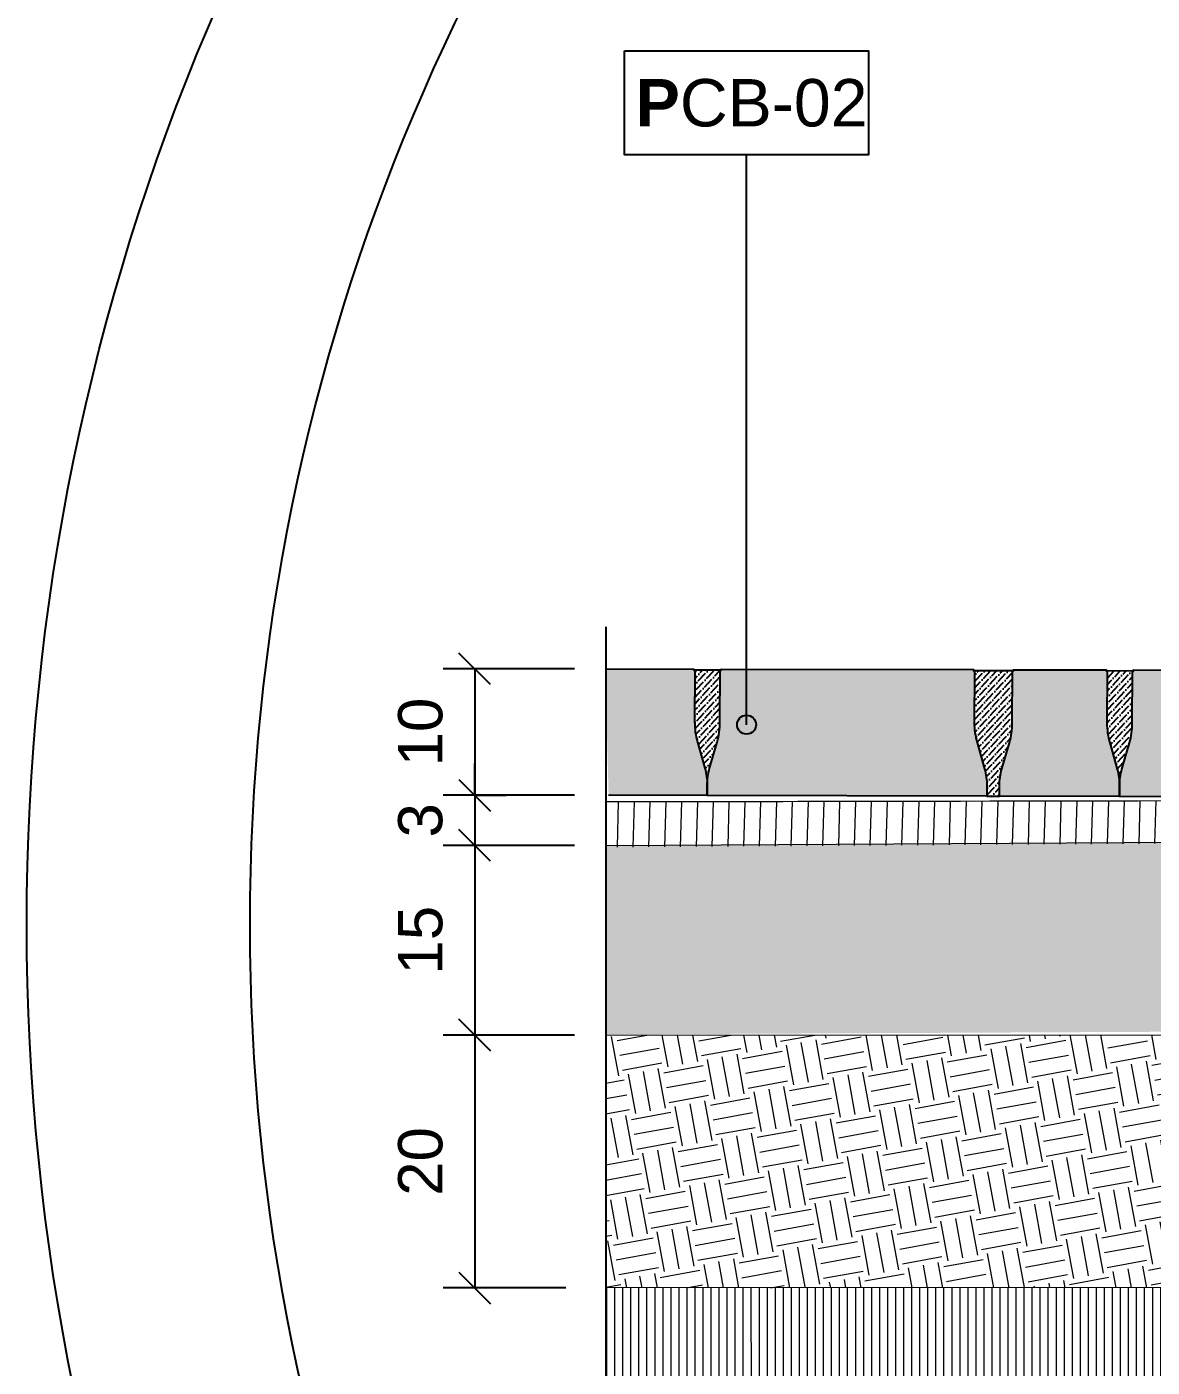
# Model space of a CAD drawing. Header units: metres. Extents: x -325 to 301, y -147 to 149.
# Drawn here: x 66.313 to 67.203, y 74.22 to 75.28 of the extents above; entities that cross this region are included whole.
import ezdxf

# ---------------------------------------------------------------- set-up
doc = ezdxf.new("R2010")
doc.units = ezdxf.units.M
doc.layers.get('Defpoints').update_dxf_attribs({"lineweight": 13})
doc.layers.add('-aux', color=50, linetype='Continuous', plot=False)
doc.layers.add('-AUX-QAD', color=5, linetype='Continuous', plot=False)
doc.layers.add('0-TX-1_25', color=7, linetype='Continuous', true_color=0x3f4f7f)
doc.layers.add('EIT_3 TR sorra', color=7, linetype='Continuous', true_color=0xd8ceb0)
for name, color, linetype, lineweight, true_color in [('03-TR-Paviment_05_Open Joint Precast Pavements', 7, 'Continuous', 5, 0xb3b3b3), ('3-TR sorra granitica', 7, 'Continuous', 0, 0xf2dac9), ('3-TR tot_u', 7, 'Continuous', 5, 0x787878)]:
    doc.layers.add(name, color=color, linetype=linetype, lineweight=lineweight, true_color=true_color)
for name, color, linetype, lineweight in [('1-CM', 7, 'Continuous', 0), ('3-TR Seleccionat', 44, 'Continuous', 0), ('3-TR Tot-u', 37, 'Continuous', 0)]:
    doc.layers.add(name, color=color, linetype=linetype, lineweight=lineweight)
for name, color, linetype in [('1-L- kodolé', 7, 'Continuous'), ('1-SECCIÓ', 1, 'Continuous'), ('A-KEYPLAN_HATCH', 7, 'Continuous'), ('A_TEXT_2', 7, 'Continuous')]:
    doc.layers.add(name, color=color, linetype=linetype)
doc.styles.get("Standard").update_dxf_attribs({"font": 'arial.ttf'})
doc.dimstyles.new('ISO-25', dxfattribs={"dimtxt": 0.1, "dimasz": 0.1, "dimexe": 0.1, "dimexo": 0.1, "dimgap": 0.1, "dimtad": 1, "dimdec": 0, "dimlfac": 100, "dimzin": 9, "dimtxsty": 'Standard', "dimblk": 'OBLIQUE', "dimcen": 0.1, "dimadec": 0, "dimazin": 0, "dimtfac": 1, "dimtdec": 0, "dimtmove": 0, "dimatfit": 3, "dimldrblk": 'OBLIQUE', "dimfxl": 1, "dimarcsym": 0})
pattern_1 = [(47.08631675725205, (44.44305555482329, -26.31216009327197), (0.001567263753126339, 0.00669846715915207), [0.008532812500000079, -0.001706562500000016, 0, -0.001706562500000016])]

# ---------------------------------------------------------------- blocks, each defined once
blk = doc.blocks.new('_Oblique')
at = {"color": 0, "lineweight": -2}
blk.add_line((-0.499999999995058, -0.4999999998130015), (0.500000000028669, 0.500000000163238), dxfattribs=at)
blk = doc.blocks.new('*D651')
at = {"layer": '0-TX-1_25', "color": 0, "lineweight": -2, "transparency": 16777216}
for p, q in [((66.7460377757634, 74.77233184688133), (66.64221409730239, 74.77233184688133)), ((66.66721409730239, 74.77233184688133), (66.66721409730239, 74.67233158572411)), ((66.74604930668899, 74.67233158572411), (66.64221409730239, 74.67233158572411))]:
    blk.add_line(p, q, dxfattribs=at)
at = {"layer": 'Defpoints', "color": 0, "transparency": 16777216}
for p in [(66.7710377757634, 74.77233184688133), (66.66721409730239, 74.67233158572411), (66.771049306689, 74.67233158572411)]:
    blk.add_point(p, dxfattribs=at)
at = {"layer": '0-TX-1_25', "color": 0, "lineweight": -2, "transparency": 16777216, "xscale": 0.025, "yscale": 0.025, "zscale": 0.025}
for p, rotation in [((66.66721409730239, 74.77233184688133), 90), ((66.66721409730239, 74.67233158572411), 270)]:
    blk.add_blockref('_Oblique', p, dxfattribs=dict(at, rotation=rotation))
at = {"layer": '0-TX-1_25', "color": 0, "transparency": 16777216, "insert": (66.62434404273213, 74.72233171630269), "char_height": 0.035, "attachment_point": 5, "rotation": 90}
blk.add_mtext('10', dxfattribs=at)
blk = doc.blocks.new('*D652')
at = {"layer": '0-TX-1_25', "color": 0, "lineweight": -2, "transparency": 16777216}
for p, q in [((66.7460377757634, 74.63269662998317), (66.64221409730659, 74.63269662998317)), ((66.6672140973066, 74.63269662998317), (66.6672140973066, 74.48269662998317)), ((66.7460377757634, 74.48269662998317), (66.64221409730659, 74.48269662998317))]:
    blk.add_line(p, q, dxfattribs=at)
at = {"layer": 'Defpoints', "color": 0, "transparency": 16777216}
for p in [(66.7710377757634, 74.63269662998317), (66.6672140973066, 74.48269662998317), (66.7710377757634, 74.48269662998317)]:
    blk.add_point(p, dxfattribs=at)
at = {"layer": '0-TX-1_25', "color": 0, "lineweight": -2, "transparency": 16777216, "xscale": 0.025, "yscale": 0.025, "zscale": 0.025}
for p, rotation in [((66.6672140973066, 74.63269662998317), 90), ((66.6672140973066, 74.48269662998317), 270)]:
    blk.add_blockref('_Oblique', p, dxfattribs=dict(at, rotation=rotation))
at = {"layer": '0-TX-1_25', "color": 0, "transparency": 16777216, "insert": (66.62434404273634, 74.55769662998314), "char_height": 0.035, "attachment_point": 5, "rotation": 90}
blk.add_mtext('15', dxfattribs=at)
blk = doc.blocks.new('hatch keyplan 2')
at = {"layer": 'A-KEYPLAN_HATCH'}
blk.add_lwpolyline([(0, 0.005476596624248486), (0.012874798693294, 0.005476596623793739), (0.012874798693294, -2.273736754432321e-13), (0, 0)], close=True, dxfattribs=at)
blk = doc.blocks.new('hatch keyplan')
at = {"layer": 'A-KEYPLAN_HATCH'}
blk.add_blockref('hatch keyplan 2', (1.430579833341536, 0.8521467901477053), dxfattribs=at)
blk = doc.blocks.new('PCB03')
at = {"layer": 'A-KEYPLAN_HATCH'}
blk.add_blockref('hatch keyplan', (-1.42957983326266, -0.8521467901535917), dxfattribs=at)
at = {"layer": 'A_TEXT_2', "insert": (0.0002022692309803231, 0.0039881901570753), "char_height": 0.0025, "attachment_point": 1}
blk.add_mtext_dynamic_manual_height_columns('\\pi0.00139;{\\fArial|b1|i0|c0|p34;P}CB-02', width=0.01456192034901793, gutter_width=0.015, heights=[0], dxfattribs=at)
blk = doc.blocks.new('POINT')
at = {"layer": '0-TX-1_25'}
h = blk.add_hatch(dxfattribs=at)
h.set_pattern_fill('ANGLE', color=256)
h.set_pattern_definition([(0, (-83.74681484067048, -12.72584030761209), (0, 6.985), [5.08, -1.905]), (90, (-83.74681484067048, -12.72584030761209), (-6.985, 4.277078946022131e-16), [5.08, -1.905])])
edge = h.paths.add_edge_path()
edge.add_arc((0, 0), 0.0075, 0, 360)
h = blk.add_hatch(color=256, dxfattribs=at)
h.dxf.hatch_style = 1
edge = h.paths.add_edge_path()
edge.add_arc((0, 0), 0.0075, 0, 360)
blk.add_circle((0, 0), 0.0075, dxfattribs=at)
blk = doc.blocks.new('*D647')
at = {"layer": '0-TX-1_25', "color": 0, "lineweight": -2, "transparency": 16777216}
for p, q in [((66.74101472166406, 74.48269635696722), (66.6422143703264, 74.48269635696722)), ((66.6672143703264, 74.48269635696722), (66.6672143703264, 74.28269662998316)), ((66.73933620904553, 74.28269662998316), (66.6422143703264, 74.28269662998316))]:
    blk.add_line(p, q, dxfattribs=at)
at = {"layer": 'Defpoints', "color": 0, "transparency": 16777216}
for p in [(66.76601472166406, 74.48269635696722), (66.6672143703264, 74.28269662998316), (66.76433620904554, 74.28269662998316)]:
    blk.add_point(p, dxfattribs=at)
at = {"layer": '0-TX-1_25', "color": 0, "lineweight": -2, "transparency": 16777216, "xscale": 0.025, "yscale": 0.025, "zscale": 0.025}
for p, rotation in [((66.6672143703264, 74.48269635696722), 90), ((66.6672143703264, 74.28269662998316), 270)]:
    blk.add_blockref('_Oblique', p, dxfattribs=dict(at, rotation=rotation))
at = {"layer": '0-TX-1_25', "color": 0, "transparency": 16777216, "insert": (66.62434431575615, 74.38269649347517), "char_height": 0.035, "attachment_point": 5, "rotation": 90}
blk.add_mtext('20', dxfattribs=at)
blk = doc.blocks.new('*D2675')
at = {"layer": '0-TX-1_25', "color": 0, "lineweight": -2, "transparency": 16777216}
for p, q in [((66.66721409730629, 74.6723315857281), (66.66721409730629, 74.69733158572811)), ((66.66721409730629, 74.6723315857281), (66.69221409730629, 74.6723315857281)), ((66.66721409730629, 74.6723315857281), (66.66721409730629, 74.63269662997925)), ((66.66721409730623, 74.63269662997925), (66.64221409730622, 74.63269662997925)), ((66.66721409730629, 74.63269662997925), (66.66721409730629, 74.60769662997924))]:
    blk.add_line(p, q, dxfattribs=at)
at = {"layer": 'Defpoints', "color": 0, "transparency": 16777216}
for p in [(66.66721409730208, 74.6723315857281), (66.66721409730626, 74.63269662997925), (66.66721409730629, 74.63269662997925)]:
    blk.add_point(p, dxfattribs=at)
at = {"layer": '0-TX-1_25', "color": 0, "lineweight": -2, "transparency": 16777216, "xscale": 0.025, "yscale": 0.025, "zscale": 0.025}
for p, rotation in [((66.66721409730629, 74.6723315857281), 270), ((66.66721409730629, 74.63269662997925), 90)]:
    blk.add_blockref('_Oblique', p, dxfattribs=dict(at, rotation=rotation))
at = {"layer": '0-TX-1_25', "color": 0, "transparency": 16777216, "insert": (66.62433210549183, 74.65251410785365), "char_height": 0.035, "attachment_point": 5, "rotation": 90}
blk.add_mtext('3', dxfattribs=at)

msp = doc.modelspace()

# ---------------------------------------------------------------- hatches: boundary and pattern name
at = {"layer": '03-TR-Paviment_05_Open Joint Precast Pavements'}
h = msp.add_hatch(color=256, dxfattribs=at)
h.dxf.hatch_style = 1
edge = h.paths.add_edge_path(flags=17)
edge.add_line((66.77101794998005, 74.77233188994421), (66.77310140001163, 74.6739401758064))
edge = h.paths.add_edge_path()
edge.add_line((66.77097937823918, 74.75457390401566), (66.77314385268564, 74.6723270361953))
edge.add_line((66.77314385268562, 74.6723270361953), (66.85110125920654, 74.67215770620011))
edge.add_line((66.85110125920654, 74.67215770620012), (66.85111906057452, 74.68035346568834))
edge.add_arc((66.80270162381515, 74.68045863447576), 0.04841755097917932, 359.8755465265588, 375.8745656529169)
edge.add_line((66.84927266636701, 74.69370239672274), (66.8433710882422, 74.71445500409914))
edge.add_arc((66.89833634156732, 74.7300858932362), 0.05714458651797866, 179.8755476912483, 195.8745668176132, ccw=False)
edge.add_line((66.84119188985422, 74.73021001704066), (66.84128121883955, 74.77133519708124))
edge.add_line((66.84128121883955, 74.77133519708124), (66.84048401417508, 74.77133692448146))
edge.add_line((66.84048401417508, 74.77133692448147), (66.84048584850713, 74.77218100109245))
edge.add_line((66.84048584850713, 74.77218100109243), (66.77101794998005, 74.77233188994421))
edge.add_line((66.77101794998005, 74.77233188994421), (66.77097937823918, 74.75457390401566))
h = msp.add_hatch(color=256, dxfattribs=at)
h.dxf.hatch_style = 1
edge = h.paths.add_edge_path()
edge.add_line((66.85110126015708, 74.67215771504564), (66.85111906059375, 74.68035347453586))
edge.add_arc((66.8995365044506, 74.68024830797106), 0.04841755807181373, 163.8765300485958, 179.8755491749814, ccw=False)
edge.add_line((66.85302342789515, 74.69369426048418), (66.859015102952, 74.71442103012349))
edge.add_arc((66.80411826601802, 74.73029054905214), 0.05714459148845674, 343.8765324033055, 359.8755515295911)
edge.add_line((66.86126272270991, 74.7301664290651), (66.86135204982655, 74.7712916063158))
edge.add_line((66.86135204982655, 74.7712916063158), (66.86214925355159, 74.77128987519231))
edge.add_line((66.86214925355159, 74.77128987519231), (66.8621510869493, 74.77213395040832))
edge.add_line((66.8621510869493, 74.77213395040832), (67.06172206547997, 74.77170046702619))
edge.add_line((67.06172206547997, 74.77170046702619), (67.06172023161459, 74.77085639087987))
edge.add_line((67.06172023161459, 74.77085639087987), (67.06251743488005, 74.77085466255137))
edge.add_line((67.06251743488005, 74.77085466255137), (67.06242810869068, 74.72972948343605))
edge.add_arc((67.11957256348025, 74.72960535750249), 0.05714458959905164, 179.8755455632256, 195.8745646895061)
edge.add_line((67.06460730661098, 74.71397446956419), (67.07050888473681, 74.69322186265344))
edge.add_arc((67.02393784218509, 74.67997810040652), 0.04841755097903236, -0.12445347348398172, 15.874565652903414, ccw=False)
edge.add_line((67.07235527894431, 74.67987293161904), (67.07233747757735, 74.6716771725965))
edge.add_line((67.07233747757735, 74.6716771725965), (66.85110126015708, 74.67215771504564))
h = msp.add_hatch(color=256, dxfattribs=at)
h.dxf.hatch_style = 1
edge = h.paths.add_edge_path()
edge.add_line((67.08233745331987, 74.67165546164229), (67.08235525515452, 74.67985122159514))
edge.add_arc((67.13077270278441, 74.67974605217425), 0.04841756185104731, 163.8765266785017, 179.8755458048906, ccw=False)
edge.add_line((67.08425962338927, 74.69319200847276), (67.09025129751379, 74.71391877764842))
edge.add_arc((67.03535446389225, 74.72978829610429), 0.05714458817501815, 343.8765319363671, 359.8755510626477)
edge.add_line((67.0924989172697, 74.72966417565873), (67.09258824485401, 74.77078935383972))
edge.add_line((67.09258824485401, 74.77078935383972), (67.09338544811543, 74.77078762364857))
edge.add_line((67.09338544811543, 74.77078762364857), (67.09338728104241, 74.77163169653731))
edge.add_line((67.09338728104241, 74.77163169653731), (67.16668490257987, 74.77147248880918))
edge.add_line((67.16668490257987, 74.77147248880918), (67.16668306918221, 74.77062841359317))
edge.add_line((67.16668306918221, 74.77062841359317), (67.1674802729123, 74.77062668479802))
edge.add_line((67.1674802729123, 74.77062668479802), (67.1673909462583, 74.72950150614936))
edge.add_arc((67.22453540459676, 74.72937738139919), 0.05714459314537799, 179.8755467574633, 195.874565883746)
edge.add_line((67.16957014464222, 74.71374649134519), (67.17547172230341, 74.6929938849011))
edge.add_arc((67.12890067477984, 74.67975012196644), 0.04841755594938977, -0.12445430001321256, 15.874564826372989, ccw=False)
edge.add_line((67.17731811650789, 74.67964495246972), (67.1773003146773, 74.6714491943795))
edge.add_line((67.1773003146773, 74.6714491943795), (67.08233745331987, 74.67165546164229))
h = msp.add_hatch(color=256, dxfattribs=at)
h.dxf.hatch_style = 1
edge = h.paths.add_edge_path()
edge.add_line((67.17730031469448, 74.67144920229572), (67.17731811699379, 74.6796449617819))
edge.add_arc((67.22573556204948, 74.67953979876093), 0.04841755926295548, 163.8765342453197, 179.8755533717095, ccw=False)
edge.add_line((67.17922248336488, 74.69298574819791), (67.18521415795607, 74.71371251783822))
edge.add_arc((67.13031732125845, 74.72958203842315), 0.05714459172135983, 343.8765307421583, 359.8755498684399)
edge.add_line((67.18746177817964, 74.72945791677883), (67.18755110576194, 74.7705830940285))
edge.add_line((67.18755110576194, 74.7705830940285), (67.18834830902132, 74.77058136290604))
edge.add_line((67.18834830902132, 74.77058136290604), (67.188350142416, 74.77142543672507))
edge.add_line((67.188350142416, 74.77142543672507), (67.33417566968888, 74.77110869361775))
edge.add_line((67.33417566968888, 74.77110869361775), (67.33417383535685, 74.77026461700677))
edge.add_line((67.33417383535685, 74.77026461700677), (67.33497103909099, 74.77026289007425))
edge.add_line((67.33497103909099, 74.77026289007425), (67.33488171150161, 74.72913770956497))
edge.add_arc((67.39202616534406, 74.72901358883672), 0.05714458864063664, 179.8755507802308, 195.8745699065123)
edge.add_line((67.33706091081991, 74.71338269615578), (67.3429624880134, 74.69263008878137))
edge.add_arc((67.29639144426284, 74.67938632299062), 0.0484175531015024, -0.12444982783301839, 15.874569298557617, ccw=False)
edge.add_line((67.34480888315122, 74.67928115727928), (67.3447910817873, 74.67108539965372))
edge.add_line((67.3447910817873, 74.67108539965372), (67.17730031469448, 74.67144920229572))
at = {"layer": '3-TR Seleccionat'}
h = msp.add_hatch(dxfattribs=at)
h.set_pattern_fill('ANSI31', color=256, scale=0.002, angle=225, style=0)
h.set_pattern_definition([(270, (441144.3122524929, -650762.1963149854), (-0.00635, -1.734723475976807e-18), [])])
h.paths.add_polyline_path([(66.77126353608502, 73.80089109693135), (69.65128148649208, 73.80089109693135), (69.64729709449479, 74.51591160538051), (67.98381335999352, 74.48276254746567), (67.9309457153988, 74.28287826444087), (66.77104389136232, 74.28269663085862)])
at = {"layer": '3-TR sorra granitica'}
h = msp.add_hatch(dxfattribs=at)
h.set_pattern_fill('LINE', color=256, scale=0.09999999999999998, angle=52.72158337429795, style=0)
h.set_pattern_definition([(88.36805561304612, (96.4505889347569, 282.1001281411966), (-0.01249492990494964, 0.0003559868963814099), [])])
h.paths.add_polyline_path([(66.77103777576338, 74.66702289216971), (66.77103777576338, 74.63121404751988), (68.02524432396473, 74.6395936531195), (68.03382628930952, 74.66962397983391)])
at = {"layer": '3-TR Tot-u'}
h = msp.add_hatch(dxfattribs=at)
h.set_pattern_fill('EARTH', color=256, scale=0.005, angle=-79.67847873881027)
h.set_pattern_definition([(280.3215212611898, (-0.9619544787788437, 20.64328232323838), (0.03692491896528266, -0.02554751180462218), [0.03175, -0.03175]), (280.3215212611898, (-0.9502408980094881, 20.64541558708101), (0.03692491896528266, -0.02554751180462218), [0.03175, -0.03175]), (280.3215212611898, (-0.9385273172401334, 20.64754885092363), (0.03692491896528266, -0.02554751180462218), [0.03175, -0.03175]), (10.32152126118974, (-0.9339117023694623, 20.64435541194806), (0.02554751180462218, 0.03692491896528266), [0.03175, -0.03175]), (10.32152126118974, (-0.9317784385268464, 20.6326418311787), (0.02554751180462218, 0.03692491896528266), [0.03175, -0.03175]), (10.32152126118974, (-0.9296451746842163, 20.62092825040934), (0.02554751180462218, 0.03692491896528266), [0.03175, -0.03175])])
h.paths.add_polyline_path([(67.93096080804447, 74.28269663006165), (67.98381599217826, 74.48276254760893), (66.77103777576338, 74.48269662998314), (66.77104389136232, 74.28269663085862)])
at = {"layer": '3-TR tot_u'}
h = msp.add_hatch(dxfattribs=at)
h.set_pattern_fill('AR-CONC', color=256, scale=0.0002499999999999997, angle=92.9928143935928)
h.set_pattern_definition([(142.9928143935928, (269989.1826218755, -738418.9991489024), (0.00160133854976033, 0.04569209416202706), [0.004762499999999995, -0.05238749999999995]), (87.99281439359284, (269989.1826218755, -738418.9991489024), (-0.04723904418761809, -0.01129264178091974), [0.003809999999999996, -0.04191014604249996]), (193.4442590935928, (269989.1827553202, -738418.9953412401), (-0.04563770368725484, 0.03439945236275431), [0.004047502199999992, -0.04452256114999992]), (139.1770143935928, (269989.1699391972, -738418.9998119784), (0.00695793884922797, 0.0682260934048176), [0.007143749999999992, -0.07858124999999991]), (189.6283720035927, (269989.1705190189, -738418.994126476), (-0.06487092434638955, 0.05604051034146583), [0.006071255784999993, -0.06678390203999993]), (84.17696556359282, (269989.1699391972, -738418.9998119784), (-0.06487092434352237, 0.05604051034498883), [0.005714991767499994, -0.06286493297999993]), (113.9928143935928, (269989.1727783288, -738418.9933048702), (0.02355245547627941, 0.03918673552424966), [0.004762499999999994, -0.05238749999999994]), (58.99281439359278, (269989.1727783288, -738418.9933048702), (-0.04679086962607495, 0.01302528763197387), [0.003809999999999996, -0.04190999999999995]), (164.4442593935928, (269989.1747410334, -738418.9900393089), (-0.02323841438272714, 0.05221202305941412), [0.004047502199999996, -0.04452248439999995]), (130.4928143935928, (269989.1826218755, -738418.9991489024), (-0.02115024290892982, -0.0003325720948346777), [0, -0.04140199999999996, 0, -0.04254499999999996, 0, -0.04206874999999995]), (100.4928143935928, (269989.1826218755, -738418.9991489024), (-0.02588315998721204, 0.01537450676871891), [0, -0.02425699999999997, 0, -0.04044949999999996, 0, -0.01603374999999999]), (60.4928143935928, (269989.1833612054, -738419.0132900887), (-0.0003395878614522781, 0.03392619092123889), [0, -0.01587499999999998, 0, -0.04952999999999995, 0, -0.06572249999999992]), (50.49281439359279, (269989.1836927434, -738419.019631428), (-0.008281435526141462, 0.03664990282591291), [0, -0.02063749999999996, 0, -0.03289299999999993, 0, -0.04667249999999992])])
h.paths.add_polyline_path([(67.98545202820705, 74.48895522396806), (68.02529729602965, 74.63977638176904), (66.77103777576338, 74.63269662998314), (66.77103777576338, 74.48316847024239)])
at = {"layer": 'EIT_3 TR sorra'}
h = msp.add_hatch(dxfattribs=at)
h.set_pattern_fill('ANSI36', color=256, scale=0.00107500000000001, angle=2.086316757252052, style=0, double=1)
h.set_pattern_definition(pattern_1)
edge = h.paths.add_edge_path()
edge.add_line((66.8511012498096, 74.67215423750143), (66.85111905164122, 74.6803499960573))
edge.add_arc((66.8995364919551, 74.6802448306911), 0.04841755452625363, 163.8765314581458, 179.8755505842565, ccw=False)
edge.add_line((66.85302341847498, 74.6936907810753), (66.85901509167725, 74.71441755444393))
edge.add_arc((66.80411825663563, 74.73028707479247), 0.0571445900648473, 343.8765305087414, 359.8755496349615)
edge.add_line((66.86126271189981, 74.73016295291889), (66.86135202254317, 74.77129160637504))
edge.add_line((66.86135202254317, 74.77129160637504), (66.84128099983072, 74.7713351975558))
edge.add_line((66.84128099983072, 74.7713351975558), (66.84119188138455, 74.73020654647729))
edge.add_arc((66.89833633830301, 74.73008242361986), 0.05714459172126467, 179.8755486521176, 195.8745677784305)
edge.add_line((66.84337108023516, 74.71445153213779), (66.84927265836605, 74.69369892755535))
edge.add_arc((66.80270162101476, 74.6804551643387), 0.04841754624217817, -0.12445068621542532, 15.874568440000587, ccw=False)
edge.add_line((66.85111905304225, 74.68034999791688), (66.85110125073992, 74.67215423703375))
h = msp.add_hatch(dxfattribs=at)
h.set_pattern_fill('ANSI36', color=256, scale=0.00107500000000001, angle=2.086316757252052, style=0, double=1)
h.set_pattern_definition(pattern_1)
edge = h.paths.add_edge_path()
edge.add_line((67.07233746955819, 74.67167369504722), (67.08233744434715, 74.6716519738505))
edge.add_line((67.08233744434715, 74.6716519738505), (67.08235524664744, 74.67984773380235))
edge.add_arc((67.13077268530407, 74.67974256820695), 0.04841755286949969, 163.8765311826628, 179.8755503087782, ccw=False)
edge.add_line((67.08425961348017, 74.6931885183547), (67.09025128621577, 74.71391529125867))
edge.add_arc((67.03535445614298, 74.72978481089795), 0.05714458509449996, 343.8765298083751, 359.8755489345957)
edge.add_line((67.09249890643531, 74.72966068833665), (67.09258816905744, 74.77078935400422))
edge.add_line((67.09258816905744, 74.77078935400422), (67.06251743488005, 74.77085466255137))
edge.add_line((67.06251743488005, 74.77085466255137), (67.06242810020181, 74.72972600402512))
edge.add_arc((67.11957255712028, 74.72960188116764), 0.05714459172126479, 179.8755486520606, 195.8745677783718)
edge.add_line((67.06460729905241, 74.71397098968562), (67.0705088771833, 74.69321838510317))
edge.add_arc((67.0239378362883, 74.67997462308534), 0.04841754932283088, -0.12445319782699471, 15.874565928385778, ccw=False)
edge.add_line((67.07235527139183, 74.67986945453441), (67.07233746955819, 74.67167369504722))
edge.add_line((67.07233746955819, 74.67167369504722), (67.08233744434715, 74.6716519738505))
h = msp.add_hatch(dxfattribs=at)
h.set_pattern_fill('ANSI36', color=256, scale=0.00107500000000001, angle=2.086316757252052, style=0, double=1)
h.set_pattern_definition(pattern_1)
edge = h.paths.add_edge_path()
edge.add_line((67.1773003057025, 74.67144570565641), (67.17731810753412, 74.67964146421228))
edge.add_arc((67.22573554950533, 74.67953629907531), 0.04841755618307853, 163.8765317336729, 179.8755508597854, ccw=False)
edge.add_line((67.17922247436888, 74.69298224969596), (67.18521414757015, 74.71370902259889))
edge.add_arc((67.13031731110868, 74.72957854484017), 0.05714459195447383, 343.8765290809978, 359.8755482072179)
edge.add_line((67.1874617682594, 74.7294544215385), (67.1875510789436, 74.77058309408675))
edge.add_line((67.1875510789436, 74.77058309408675), (67.1674802729123, 74.77062668479802))
edge.add_line((67.1674802729123, 74.77062668479802), (67.16739093681383, 74.72949801556462))
edge.add_arc((67.22453539538857, 74.72937389247076), 0.05714459337804941, 179.8755484186738, 195.8745675449867)
edge.add_line((67.16957013566343, 74.71374300075945), (67.17547171332662, 74.69299039524668))
edge.add_arc((67.12890067974841, 74.67974662917396), 0.04841754339421881, -0.124446214017496, 15.874572912193173, ccw=False)
edge.add_line((67.17731810893616, 74.67964146653753), (67.1773003066318, 74.67144570472306))

# ---------------------------------------------------------------- linework, layer by layer
at = {"layer": '-aux'}
for points in [[(66.85110125073992, 74.67215423703375), (66.8511012498096, 74.67215423750143), (66.85111905164122, 74.6803499960573, -0.06992251114754273), (66.85302341847498, 74.6936907810753), (66.85901509167725, 74.71441755444393, 0.06992251114800961), (66.86126271189981, 74.73016295291889), (66.86135202254317, 74.77129160637504), (66.84128099983072, 74.7713351975558), (66.84119188138455, 74.73020654647729, 0.0699225111484148), (66.84337108023516, 74.71445153213779), (66.84927265836605, 74.69369892755535, -0.06992251114798485), (66.85111905304225, 74.68034999791688), (66.85110125073992, 74.67215423703375), (66.8511012498096, 74.67215423750143)], [(67.07233746955819, 74.67167369504722), (67.08233744434715, 74.6716519738505), (67.08235524664744, 74.67984773380235, -0.06992251114754273), (67.08425961348017, 74.6931885183547), (67.09025128621577, 74.71391529125867, 0.06992251114800961), (67.09249890643531, 74.72966068833665), (67.09258816905744, 74.77078935400422), (67.06251743488005, 74.77085466255137), (67.06242810020181, 74.72972600402512, 0.0699225111484148), (67.06460729905241, 74.71397098968562), (67.0705088771833, 74.69321838510317, -0.06992251114798485), (67.07235527139183, 74.67986945453441), (67.07233746955819, 74.67167369504722), (67.08233744434715, 74.6716519738505)], [(67.1773003066318, 74.67144570472306), (67.1773003057025, 74.67144570565641), (67.17731810753412, 74.67964146421228, -0.06992251114754273), (67.17922247436888, 74.69298224969596), (67.18521414757015, 74.71370902259889, 0.06992251114800961), (67.1874617682594, 74.7294544215385), (67.1875510789436, 74.77058309408675), (67.1674802729123, 74.77062668479802), (67.16739093681383, 74.72949801556462, 0.0699225111484148), (67.16957013566343, 74.71374300075945), (67.17547171332662, 74.69299039524668, -0.06992251114798485), (67.17731810893616, 74.67964146653753), (67.1773003066318, 74.67144570472306), (67.1773003057025, 74.67144570565641)]]:
    msp.add_lwpolyline(points, format="xyb", dxfattribs=at)
at = {"layer": '-AUX-QAD'}
for centre, radius in [((68.13375237947446, 76.96502982953834), 1.820887697150468), ((68.13375237947446, 74.57011855805584), 1.820887697150468), ((68.13375237947446, 74.57011855805584), 1.644287805263133)]:
    msp.add_circle(centre, radius, dxfattribs=at)
at = {"layer": '0-TX-1_25'}
msp.add_lwpolyline([(66.88225036868448, 74.72814571619675), (66.88225036868448, 75.17899910048448)], dxfattribs=at)
at = {"layer": '1-CM'}
for p, q in [((68.03372157649248, 74.66962328246639), (66.77103777576338, 74.66702289216971)), ((66.77102962287631, 74.63269662976158), (68.02524432396473, 74.6395936531195)), ((66.77103777576338, 74.48269662998314), (67.9838159921785, 74.48276254760873))]:
    msp.add_line(p, q, dxfattribs=at)
for points in [[(66.77103777576338, 74.66702289216971), (68.03382628930952, 74.66962397983391), (68.02524432396474, 74.6395936531195)], [(67.9309457153988, 74.28287826444087), (66.77103777576338, 74.28269662998314)]]:
    msp.add_lwpolyline(points, dxfattribs=at)
at = {"layer": '1-L- kodolé'}
msp.add_lwpolyline([(66.77101794998005, 74.77233188994421), (66.84048584850713, 74.77218100109243), (66.84048401417508, 74.77133692448147), (66.84128121883955, 74.77133519708124), (66.84119188985422, 74.73021001704066, 0.0699225111482901), (66.8433710882422, 74.71445500409914), (66.849272666367, 74.69370239672273, -0.06992251114875708), (66.85111906057452, 74.68035346568831), (66.85110125920654, 74.67215770620012), (66.77314385268562, 74.67232703619531)], format="xyb", dxfattribs=at)
for points in [[(66.85110126015708, 74.67215771504564), (66.85111906059375, 74.68035347453586, -0.06992251114875708), (66.85302342789515, 74.69369426048418), (66.859015102952, 74.71442103012349, 0.0699225111482901), (66.86126272270991, 74.7301664290651), (66.86135204982655, 74.7712916063158), (66.86214925355159, 74.77128987519231), (66.8621510869493, 74.77213395040832), (67.06172206547997, 74.77170046702619), (67.06172023161459, 74.77085639087987), (67.06251743488005, 74.77085466255137), (67.06242810869068, 74.72972948343605, 0.0699225111482901), (67.06460730661098, 74.71397446956419), (67.07050888473681, 74.69322186265344, -0.06992251114875708), (67.07235527894431, 74.67987293161904), (67.07233747757735, 74.6716771725965)], [(67.08233745331987, 74.67165546164229), (67.08235525515452, 74.67985122159514, -0.06992251114875708), (67.08425962338927, 74.69319200847276), (67.09025129751379, 74.71391877764842, 0.0699225111482901), (67.0924989172697, 74.72966417565873), (67.09258824485401, 74.77078935383972), (67.09338544811543, 74.77078762364857), (67.09338728104241, 74.77163169653731), (67.16668490257987, 74.77147248880918), (67.16668306918221, 74.77062841359317), (67.1674802729123, 74.77062668479802), (67.1673909462583, 74.72950150614936, 0.0699225111482901), (67.16957014464222, 74.71374649134519), (67.17547172230341, 74.6929938849011, -0.06992251114875708), (67.17731811650789, 74.67964495246972), (67.1773003146773, 74.6714491943795)], [(67.17730031469448, 74.67144920229572), (67.17731811699379, 74.6796449617819, -0.06992251114875708), (67.17922248336488, 74.69298574819791), (67.18521415795607, 74.71371251783822, 0.0699225111482901), (67.18746177817964, 74.72945791677883), (67.18755110576194, 74.7705830940285), (67.18834830902132, 74.77058136290604), (67.188350142416, 74.77142543672507), (67.33417566968888, 74.77110869361775), (67.33417383535685, 74.77026461700677), (67.33497103909099, 74.77026289007425), (67.33488171150161, 74.72913770956497, 0.0699225111482901), (67.33706091081991, 74.71338269615578), (67.3429624880134, 74.69263008878137, -0.06992251114875708), (67.34480888315122, 74.67928115727928), (67.3447910817873, 74.67108539965372)]]:
    msp.add_lwpolyline(points, format="xyb", close=True, dxfattribs=at)
at = {"layer": '1-SECCIÓ'}
msp.add_line((66.77103777576338, 74.80564186553339), (66.77103777576338, 73.80089109693135), dxfattribs=at)

# ---------------------------------------------------------------- block references
at = {"layer": '0-TX-1_25', "xscale": 15, "yscale": 15, "zscale": 15}
msp.add_blockref('PCB03', (66.77068937730164, 75.17899910057447), dxfattribs=at)
at = {"layer": '0-TX-1_25', "rotation": 1.507493670086429}
msp.add_blockref('POINT', (66.88225036868448, 74.72814571619675), dxfattribs=at)

# ---------------------------------------------------------------- dimensions: what is measured, and where the dimension line sits
at = {"layer": '0-TX-1_25'}
for base, p1, p2, picture, middle in [((66.66721409730239, 74.67233158572411), (66.77103777576338, 74.7723318468813), (66.77104930668897, 74.67233158572408), '*D651', (66.62434404273213, 74.72233171630269)), ((66.6672140973066, 74.48269662998317), (66.77103777576338, 74.63269662998314), (66.77103777576338, 74.48269662998314), '*D652', (66.62434404273634, 74.55769662998314)), ((66.6672143703264, 74.28269662998316), (66.76601472166404, 74.4826963569672), (66.76433620904551, 74.28269662998314), '*D647', (66.62434431575615, 74.38269649347517))]:
    dim = msp.add_linear_dim(base=base, p1=p1, p2=p2, angle=90, dimstyle='ISO-25', override={"dimtxt": 0.035, "dimasz": 0.025, "dimexe": 0.025, "dimexo": 0.025, "dimgap": 0.025, "dimblk1": 'Oblique', "dimblk2": 'Oblique', "dimsah": 1, "dimfxl": 0.1, "dimfxlon": 1, "dimarcsym": 1}, dxfattribs=at)
    dim.commit()
    dim.dimension.update_dxf_attribs({"geometry": picture, "text_midpoint": middle})
dim = msp.add_linear_dim(base=(66.66721409730629, 74.63269662997925), p1=(66.66721409730205, 74.67233158572807), p2=(66.66721409730623, 74.63269662997922), angle=90, text='3', dimstyle='ISO-25', override={"dimtxt": 0.035, "dimasz": 0.025, "dimexe": 0.025, "dimexo": 0.025, "dimgap": 0.025, "dimblk1": 'Oblique', "dimblk2": 'Oblique', "dimsah": 1, "dimfxl": 0.1, "dimfxlon": 1, "dimarcsym": 1}, dxfattribs=at)
dim.commit()
dim.dimension.update_dxf_attribs({"geometry": '*D2675', "text_midpoint": (66.66721409730629, 74.65251410785365), "dimtype": 160})

doc.saveas('drawing.dxf')
